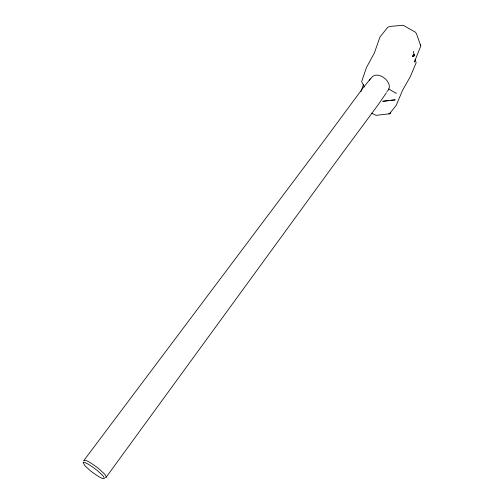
<?xml version="1.0" encoding="UTF-8"?>
<svg xmlns="http://www.w3.org/2000/svg" width="504" height="504" viewBox="0 0 504 504"><rect width="100%" height="100%" fill="white"/><g stroke="black" fill="none" stroke-linecap="round" stroke-linejoin="round"><path stroke-width="0.76" d="M83.954 461.059L83.954 460.379L325.067 139.325L363.327 87.551L370.516 78.788M414.023 54.823L413.047 56.561L413.998 54.583L413.841 56.089L412.864 56.593L413.425 56.416A3.906 3.421 40.2 0 0 413.765 55.742L413.866 55.182L412.82 55.194L414.156 55.516L413.45 51.288M413.727 55.345C412.826 58.395 413.104 53.367 413.841 56.089L413.249 55.383L413.91 55.887L413.249 55.642L414.162 55.371M105.443 477.458L106.142 477.25L106.231 476.626L104.668 474.132L98.752 468.613A22.346 3.251 36.5 0 0 89.517 462.162L85.756 460.316L83.954 460.379M360.952 91.766L363.516 84.363M390.411 112.972L389.201 113.822L376.047 115.353L371.593 113.154M413.734 56.202L413.986 55.654L413.23 55.906L414.03 55.093L413.123 56.385L413.299 55.27M370.73 78.769C376.513 68.103 396.113 83.45 386.902 91.69M389.371 113.696L389.951 113.255M389.712 113.545L390.38 113.06C386.247 117.262 397.87 103.95 396.724 104.189L402.545 90.342L410.319 76.633L416.159 62.704L415.025 59.661M106.142 477.25L335.191 162.975L378.895 103.748L386.385 92.767M389.724 113.507L390.279 113.148L389.56 113.652M413.526 55.711L413.23 55.906M390.461 112.959L389.201 113.822L390.058 113.482A3.56 1.355 31.7 0 0 390.121 113.173M396.358 93.089L396.037 93.164M388.836 113.879L390.329 113.368M388.88 100.586L382.763 101.298L395.168 99.842L390.411 100.409M414.288 61.52L414.307 62.087L420.809 46.021L416.48 33.755L415.422 32.193L403.169 25.269L390.657 26.353L387.897 27.115L379.94 37.075L374.333 53.078L366.402 67.649L361.633 81.629L364.417 86.99M388.584 88.975L395.798 93.089M420.638 44.768L420.752 45.165M83.185 462.565L84.811 465.633L90.373 470.767A21.54 3.125 36.5 0 0 98.897 476.734L102.457 478.529L104.29 478.611L103.918 477.061L102.866 475.663L97.234 470.421A21.262 3.043 36.5 0 0 88.458 464.291L84.892 462.521L83.185 462.565M369.867 79.67L369.218 80.571L369.86 79.714"/></g></svg>
